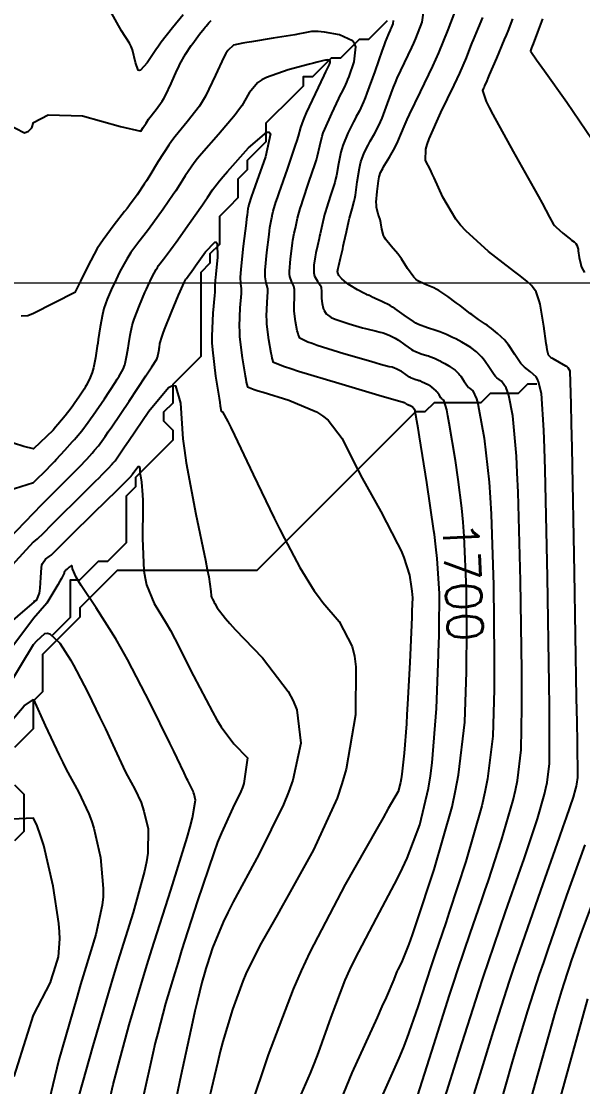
# Model space of a CAD drawing. Header units: metres. Extents: x 837117 to 838477, y 1189012 to 1191015.
# Drawn here: x 837998.7 to 838058.8, y 1190327.7 to 1190441.9 of the extents above; entities that cross this region are included whole.
import ezdxf

# ---------------------------------------------------------------- set-up
doc = ezdxf.new("R2010")
doc.units = ezdxf.units.M
doc.header["$LTSCALE"] = 0.3
doc.layers.add('COORD', color=7, linetype='Continuous', lineweight=20)
doc.layers.add('DRENAJE', color=5, linetype='Continuous', lineweight=25)
doc.layers.add('COTAS 10', color=1, linetype='Continuous')
doc.layers.add('COTAS INT', color=252, linetype='Continuous')
doc.styles.get("Standard").update_dxf_attribs({"font": 'simplex.shx'})

msp = doc.modelspace()

# ---------------------------------------------------------------- linework, layer by layer
at = {"layer": 'COORD'}
msp.add_line((837476.514, 1190413.872), (838476.514, 1190413.872), dxfattribs=at)
at = {"layer": 'COTAS 10'}
for points, elevation in [([(838051.301, 1190442.171), (838050.796, 1190440.862), (838050.618, 1190440.422), (838050.424, 1190439.949), (838049.585, 1190437.96), (838048.815, 1190436.164), (838048.665, 1190435.813), (838048.542, 1190435.524), (838048.324, 1190435.005), (838048.263, 1190434.861), (838048.239, 1190434.809), (838048.212, 1190434.751), (838048.087, 1190434.496), (838048.504, 1190433.317), (838048.818, 1190432.676), (838049.218, 1190431.9), (838051.382, 1190427.96), (838053.635, 1190423.939), (838054.091, 1190423.111), (838054.475, 1190422.407), (838055.258, 1190420.897), (838055.668, 1190420.207), (838055.817, 1190420.02), (838055.981, 1190419.835), (838056.701, 1190419.183), (838057.384, 1190418.652), (838057.525, 1190418.544), (838057.645, 1190418.452), (838057.902, 1190418.258), (838058.019, 1190418.153), (838058.051, 1190418.118), (838058.082, 1190418.079), (838058.191, 1190417.916), (838058.297, 1190417.602), (838058.327, 1190417.469), (838058.357, 1190417.315), (838058.465, 1190416.59), (838058.614, 1190415.821), (838058.669, 1190415.639), (838058.731, 1190415.471), (838059.004, 1190414.975)], 1710), ([(838031.378, 1190322.448), (838034.135, 1190329.173), (838036.829, 1190335.078), (838037.362, 1190336.26), (838037.802, 1190337.246), (838038.619, 1190339.173), (838038.875, 1190339.844), (838038.961, 1190340.037), (838039.054, 1190340.235), (838039.445, 1190340.976), (838040.244, 1190342.975), (838040.595, 1190343.964), (838041.001, 1190345.143), (838042.933, 1190350.976), (838044.83, 1190357.694), (838045.213, 1190359.431), (838045.535, 1190361.114), (838046.185, 1190366.748), (838046.365, 1190372.148), (838046.39, 1190373.684), (838046.391, 1190373.785), (838046.404, 1190375.237), (838046.366, 1190380.996), (838046.123, 1190386.69), (838046.008, 1190388.204), (838045.873, 1190389.69), (838045.478, 1190392.763), (838045.212, 1190394.829), (838044.532, 1190398.837), (838044.386, 1190399.611), (838044.257, 1190400.238), (838043.941, 1190401.288), (838043.742, 1190401.432), (838043.687, 1190401.489), (838043.633, 1190401.553), (838043.436, 1190401.843), (838043.233, 1190402.15), (838043.174, 1190402.225), (838043.114, 1190402.295), (838042.888, 1190402.512), (838042.653, 1190402.688), (838042.587, 1190402.733), (838042.52, 1190402.776), (838042.278, 1190402.919), (838042.032, 1190403.047), (838041.964, 1190403.082), (838041.895, 1190403.115), (838041.647, 1190403.231), (838041.374, 1190403.342), (838041.29, 1190403.372), (838041.202, 1190403.402), (838040.853, 1190403.509), (838040.477, 1190403.654), (838040.372, 1190403.708), (838040.266, 1190403.769), (838039.881, 1190404.038), (838039.498, 1190404.316), (838039.394, 1190404.382), (838039.291, 1190404.443), (838038.926, 1190404.623), (838038.581, 1190404.753), (838038.491, 1190404.782), (838038.402, 1190404.808), (838038.1, 1190404.877), (838037.181, 1190405.121), (838036.704, 1190405.257), (838036.13, 1190405.422), (838033.253, 1190406.269), (838030.395, 1190407.155), (838029.834, 1190407.345), (838029.372, 1190407.513), (838028.536, 1190407.919), (838028.349, 1190408.348), (838028.298, 1190408.529), (838028.246, 1190408.737), (838028.061, 1190409.712), (838027.931, 1190410.817), (838027.914, 1190411.107), (838027.905, 1190411.389), (838027.944, 1190412.349), (838027.959, 1190413.15), (838027.935, 1190413.332), (838027.899, 1190413.497), (838027.667, 1190413.949), (838027.455, 1190414.538), (838027.432, 1190414.79), (838027.423, 1190415.08), (838027.516, 1190416.447), (838027.695, 1190417.849), (838027.741, 1190418.162), (838027.784, 1190418.441), (838027.926, 1190419.176), (838028.061, 1190419.743), (838028.1, 1190419.916), (838028.139, 1190420.096), (838028.29, 1190420.805), (838028.571, 1190421.854), (838028.694, 1190422.248), (838028.836, 1190422.688), (838029.509, 1190424.649), (838030.172, 1190426.622), (838030.307, 1190427.069), (838030.421, 1190427.472), (838030.658, 1190428.569), (838030.915, 1190429.596), (838031.042, 1190429.956), (838031.193, 1190430.348), (838031.94, 1190432.036), (838032.7, 1190433.618), (838032.859, 1190433.943), (838032.997, 1190434.218), (838033.307, 1190434.806), (838033.569, 1190435.393), (838033.675, 1190435.669), (838033.797, 1190435.995), (838034.358, 1190437.578), (838034.514, 1190439.18), (838034.38, 1190439.517), (838034.169, 1190439.808), (838032.767, 1190440.473), (838031.152, 1190440.743), (838030.807, 1190440.786), (838030.505, 1190440.814), (838029.785, 1190440.798), (838028.893, 1190440.625), (838028.483, 1190440.554), (838028.003, 1190440.473), (838025.681, 1190440.099), (838023.337, 1190439.718), (838022.843, 1190439.633), (838022.416, 1190439.556), (838021.431, 1190439.353), (838020.799, 1190438.768), (838020.594, 1190438.451), (838020.377, 1190438.066), (838019.481, 1190436.116), (838018.423, 1190433.896), (838018.103, 1190433.342), (838017.771, 1190432.813), (838016.473, 1190431.123), (838015.158, 1190429.546), (838014.815, 1190429.089), (838014.481, 1190428.623), (838013.35, 1190426.867), (838012.352, 1190425.214), (838012.102, 1190424.814), (838011.862, 1190424.438), (838011.091, 1190423.286), (838010.288, 1190422.193), (838010.029, 1190421.854), (838009.754, 1190421.5), (838008.625, 1190420.091), (838007.443, 1190418.492), (838007.135, 1190418.018), (838006.834, 1190417.531), (838005.816, 1190415.661), (838005.017, 1190414.034), (838004.855, 1190413.701), (838004.719, 1190413.418), (838004.441, 1190412.82), (838000, 1190410.595), (837999.397, 1190410.325), (837998.668, 1190410.277)], 1700), ([(838000, 1190379.7), (838000.35, 1190379.884), (838000.626, 1190380.606), (838000.677, 1190380.855), (838000.717, 1190381.125), (838000.77, 1190382.274), (838000.838, 1190383.359), (838000.887, 1190383.588), (838000.95, 1190383.786), (838001.288, 1190384.244), (838001.69, 1190384.513), (838001.794, 1190384.593), (838001.893, 1190384.676), (838002.224, 1190384.991), (838003.066, 1190385.842), (838003.489, 1190386.262), (838003.993, 1190386.761), (838006.498, 1190389.229), (838008.95, 1190391.641), (838009.421, 1190392.105), (838009.802, 1190392.481), (838010.43, 1190393.101), (838010.467, 1190393.143), (838010.476, 1190393.153), (838010.484, 1190393.163), (838010.511, 1190393.194), (838010.593, 1190393.312), (838010.636, 1190393.376), (838010.689, 1190393.454), (838010.955, 1190393.848), (838011.216, 1190394.158), (838011.266, 1190394.183), (838011.307, 1190394.181), (838011.372, 1190393.952), (838011.404, 1190393.483), (838011.424, 1190393.33), (838011.448, 1190393.166), (838011.575, 1190392.492), (838011.686, 1190391.12), (838011.701, 1190390.516), (838011.708, 1190389.816), (838011.679, 1190386.482), (838011.826, 1190382.995), (838011.945, 1190382.199), (838012.098, 1190381.476), (838012.935, 1190379.477), (838014.224, 1190377.366), (838014.663, 1190376.573), (838015.137, 1190375.689), (838017.143, 1190371.741), (838019.167, 1190367.859), (838019.652, 1190367.016), (838020.104, 1190366.275), (838021.463, 1190364.436), (838022.927, 1190362.927), (838022.519, 1190360.172), (838022.374, 1190359.763), (838022.201, 1190359.331), (838021.339, 1190357.588), (838020.121, 1190354.905), (838019.723, 1190353.882), (838019.3, 1190352.737), (838017.555, 1190347.588), (838015.865, 1190342.284), (838015.477, 1190341.042), (838015.123, 1190339.897), (838014.134, 1190336.58), (838013.303, 1190333.417), (838013.048, 1190332.37), (838012.784, 1190331.248), (838011.74, 1190326.58)], 1690), ([(837992.432, 1190373.088), (838000.35, 1190379.884)], 1690), ([(838059.051, 1190353.605), (838057.109, 1190348.176), (838055.087, 1190342.382), (838054.613, 1190340.993), (838054.176, 1190339.698), (838052.906, 1190335.797), (838051.834, 1190332.262), (838051.521, 1190331.196), (838051.201, 1190330.093), (838049.987, 1190325.797)], 1710)]:
    msp.add_lwpolyline(points, dxfattribs=dict(at, elevation=elevation))
at = {"layer": 'COTAS INT'}
for points, elevation in [([(838016.022, 1190442.615), (838014.879, 1190441.206), (838013.676, 1190439.66), (838013.374, 1190439.25), (838013.086, 1190438.849), (838012.162, 1190437.463), (838011.463, 1190436.657), (838011.318, 1190436.619), (838011.194, 1190436.663), (838010.919, 1190437.493), (838010.606, 1190438.838), (838010.457, 1190439.206), (838010.282, 1190439.572), (838009.427, 1190440.881), (838008.247, 1190442.987)], 1704), ([(838040.881, 1190325.876), (838042.661, 1190331.473), (838044.561, 1190337.475), (838045.021, 1190338.897), (838045.453, 1190340.216), (838046.778, 1190344.117), (838047.988, 1190347.612), (838048.348, 1190348.675), (838048.719, 1190349.78), (838050.146, 1190354.117), (838051.378, 1190358.404), (838051.625, 1190359.477), (838051.832, 1190360.501), (838052.238, 1190363.792), (838052.31, 1190368.375), (838052.306, 1190370.215), (838052.292, 1190372.302), (838052.153, 1190381.901), (838051.904, 1190391.438), (838051.819, 1190393.486), (838051.728, 1190395.277), (838051.346, 1190399.606), (838050.903, 1190401.789), (838050.774, 1190402.227), (838050.643, 1190402.594), (838050.147, 1190403.315), (838049.635, 1190403.688), (838049.494, 1190403.833), (838049.353, 1190403.998), (838048.847, 1190404.745), (838048.323, 1190405.537), (838048.172, 1190405.729), (838048.017, 1190405.91), (838047.436, 1190406.467), (838046.83, 1190406.921), (838046.66, 1190407.037), (838046.489, 1190407.149), (838045.864, 1190407.517), (838045.232, 1190407.847), (838044.88, 1190408.021), (838044.241, 1190408.319), (838043.537, 1190408.605), (838043.32, 1190408.682), (838043.094, 1190408.76), (838042.197, 1190409.034), (838041.229, 1190409.408), (838040.958, 1190409.548), (838040.686, 1190409.704), (838039.693, 1190410.397), (838038.719, 1190411.107), (838038.459, 1190411.274), (838038.203, 1190411.427), (838037.312, 1190411.873), (838036.6, 1190412.18), (838036.456, 1190412.246), (838036.336, 1190412.305), (838036.096, 1190412.448), (838036.02, 1190412.515), (838036.003, 1190412.525), (838035.987, 1190412.531), (838035.944, 1190412.523), (838035.735, 1190412.596), (838035.615, 1190412.653), (838035.467, 1190412.725), (838034.707, 1190413.121), (838033.878, 1190413.604), (838033.687, 1190413.732), (838033.512, 1190413.858), (838033.022, 1190414.291), (838032.719, 1190414.668), (838032.664, 1190414.758), (838032.62, 1190414.841), (838032.565, 1190415.09), (838032.629, 1190415.435), (838032.661, 1190415.578), (838032.698, 1190415.743), (838032.884, 1190416.512), (838033.118, 1190417.497), (838033.186, 1190417.798), (838033.255, 1190418.112), (838033.517, 1190419.345), (838033.777, 1190420.522), (838033.845, 1190420.8), (838033.912, 1190421.057), (838034.141, 1190421.811), (838034.357, 1190422.628), (838034.415, 1190422.925), (838034.473, 1190423.252), (838034.676, 1190424.688), (838034.912, 1190426.163), (838034.991, 1190426.515), (838035.075, 1190426.843), (838035.428, 1190427.822), (838035.834, 1190428.63), (838035.952, 1190428.85), (838036.072, 1190429.067), (838036.527, 1190429.839), (838037.027, 1190430.801), (838037.175, 1190431.139), (838037.329, 1190431.508), (838037.919, 1190433.1), (838038.575, 1190434.858), (838038.77, 1190435.333), (838038.97, 1190435.802), (838039.741, 1190437.453), (838040.524, 1190439.107), (838040.732, 1190439.579), (838040.936, 1190440.056), (838041.641, 1190441.829), (838041.844, 1190443.362)], 1704), ([(838043.894, 1190325.897), (838045.631, 1190331.487), (838047.652, 1190337.832), (838048.19, 1190339.474), (838048.719, 1190341.068), (838050.554, 1190346.411), (838052.161, 1190350.998), (838052.546, 1190352.116), (838052.905, 1190353.167), (838053.988, 1190356.411), (838054.74, 1190359.026), (838054.89, 1190359.681), (838055.016, 1190360.306), (838055.264, 1190362.313), (838055.283, 1190366.488), (838055.264, 1190368.48), (838055.236, 1190370.834), (838055.047, 1190382.353), (838054.794, 1190393.812), (838054.725, 1190396.127), (838054.656, 1190398.071), (838054.413, 1190401.995), (838054.088, 1190403.265), (838053.968, 1190403.536), (838053.836, 1190403.771), (838053.25, 1190404.329), (838052.582, 1190404.815), (838052.398, 1190405.006), (838052.214, 1190405.22), (838051.552, 1190406.195), (838050.868, 1190407.23), (838050.671, 1190407.481), (838050.469, 1190407.718), (838049.71, 1190408.445), (838049.061, 1190408.961), (838048.929, 1190409.064), (838048.818, 1190409.149), (838048.588, 1190409.314), (838048.391, 1190409.441), (838048.301, 1190409.502), (838048.195, 1190409.576), (838047.682, 1190409.937), (838047.092, 1190410.363), (838046.937, 1190410.477), (838046.787, 1190410.59), (838046.274, 1190410.981), (838045.686, 1190411.431), (838045.488, 1190411.58), (838045.275, 1190411.74), (838044.377, 1190412.406), (838043.403, 1190413.047), (838043.142, 1190413.192), (838042.885, 1190413.323), (838041.988, 1190413.675), (838041.162, 1190414.098), (838040.95, 1190414.274), (838040.745, 1190414.475), (838040.066, 1190415.411), (838039.412, 1190416.445), (838039.223, 1190416.708), (838039.031, 1190416.961), (838038.31, 1190417.788), (838037.703, 1190418.534), (838037.583, 1190418.734), (838037.484, 1190418.933), (838037.297, 1190419.629), (838037.208, 1190420.291), (838037.169, 1190420.468), (838037.124, 1190420.642), (838036.913, 1190421.246), (838036.743, 1190421.975), (838036.724, 1190422.228), (838036.718, 1190422.502), (838036.798, 1190423.677), (838036.953, 1190424.791), (838036.994, 1190425.028), (838037.034, 1190425.233), (838037.172, 1190425.715), (838037.401, 1190426.136), (838037.498, 1190426.303), (838037.61, 1190426.492), (838038.137, 1190427.356), (838038.693, 1190428.325), (838038.824, 1190428.58), (838038.944, 1190428.83), (838039.293, 1190429.683), (838039.797, 1190430.894), (838040.015, 1190431.37), (838040.267, 1190431.906), (838041.463, 1190434.346), (838042.777, 1190437.092), (838043.105, 1190437.82), (838043.417, 1190438.535), (838044.412, 1190441.002), (838045.156, 1190442.973)], 1706), ([(837997.118, 1190430.937), (837999.043, 1190429.96), (837999.458, 1190430.126), (837999.823, 1190430.482), (838000, 1190431.05), (838001.571, 1190431.864), (838005.237, 1190431.762), (838009.311, 1190430.641), (838011.506, 1190430.12), (838011.748, 1190430.516), (838012.053, 1190430.986), (838012.334, 1190431.404), (838013.145, 1190432.469), (838013.786, 1190433.334), (838013.96, 1190433.624), (838014.133, 1190433.937), (838014.742, 1190435.252), (838015.345, 1190436.62), (838015.513, 1190436.966), (838015.682, 1190437.298), (838016.296, 1190438.379), (838016.903, 1190439.309), (838017.067, 1190439.545), (838017.228, 1190439.773), (838017.797, 1190440.519), (838018.289, 1190441.125), (838018.402, 1190441.264), (838018.505, 1190441.39), (838018.794, 1190441.742), (838019.016, 1190441.984)], 1702), ([(838038.535, 1190442.01), (838038.485, 1190441.633), (838038.313, 1190441.199), (838038.262, 1190441.082), (838038.211, 1190440.966), (838038.019, 1190440.56), (838037.673, 1190439.699), (838037.524, 1190439.296), (838037.353, 1190438.822), (838036.545, 1190436.516), (838035.713, 1190434.187), (838035.527, 1190433.699), (838035.36, 1190433.278), (838034.917, 1190432.322), (838034.534, 1190431.643), (838034.406, 1190431.396), (838034.267, 1190431.124), (838033.684, 1190429.929), (838033.134, 1190428.595), (838033.016, 1190428.236), (838032.913, 1190427.88), (838032.667, 1190426.628), (838032.447, 1190425.362), (838032.361, 1190424.997), (838032.265, 1190424.625), (838031.825, 1190423.23), (838031.374, 1190421.872), (838031.269, 1190421.524), (838031.174, 1190421.188), (838030.903, 1190420.075), (838030.697, 1190419.104), (838030.643, 1190418.857), (838030.589, 1190418.62), (838030.405, 1190417.844), (838030.241, 1190417.092), (838030.201, 1190416.87), (838030.162, 1190416.642), (838030.041, 1190415.768), (838030.032, 1190414.95), (838030.064, 1190414.756), (838030.112, 1190414.576), (838030.411, 1190414.048), (838030.722, 1190413.612), (838030.777, 1190413.491), (838030.82, 1190413.37), (838030.862, 1190412.931), (838030.843, 1190412.47), (838030.847, 1190412.334), (838030.855, 1190412.195), (838030.918, 1190411.664), (838031.038, 1190411.154), (838031.082, 1190411.027), (838031.131, 1190410.907), (838031.348, 1190410.529), (838031.876, 1190410.161), (838032.121, 1190410.048), (838032.408, 1190409.931), (838033.805, 1190409.465), (838035.253, 1190409.048), (838035.574, 1190408.961), (838035.86, 1190408.886), (838036.603, 1190408.718), (838037.144, 1190408.594), (838037.302, 1190408.548), (838037.464, 1190408.496), (838038.081, 1190408.264), (838038.733, 1190407.941), (838038.917, 1190407.832), (838039.103, 1190407.714), (838039.787, 1190407.217), (838040.476, 1190406.736), (838040.665, 1190406.628), (838040.853, 1190406.531), (838041.525, 1190406.272), (838042.148, 1190406.081), (838042.305, 1190406.027), (838042.456, 1190405.973), (838042.944, 1190405.775), (838043.387, 1190405.568), (838043.51, 1190405.508), (838043.632, 1190405.447), (838044.071, 1190405.218), (838044.505, 1190404.963), (838044.623, 1190404.885), (838044.741, 1190404.805), (838045.162, 1190404.49), (838045.565, 1190404.103), (838045.673, 1190403.977), (838045.778, 1190403.843), (838046.141, 1190403.294), (838046.493, 1190402.775), (838046.591, 1190402.661), (838046.689, 1190402.56), (838047.044, 1190402.302), (838047.45, 1190401.416), (838047.58, 1190400.919), (838047.718, 1190400.313), (838048.279, 1190397.218), (838048.801, 1190392.484), (838048.914, 1190390.845), (838049.013, 1190389.064), (838049.259, 1190381.448), (838049.348, 1190373.77), (838049.348, 1190371.949), (838049.338, 1190370.261), (838049.212, 1190365.27), (838048.647, 1190360.697), (838048.361, 1190359.273), (838048.017, 1190357.781), (838046.305, 1190351.823), (838044.532, 1190346.394), (838044.15, 1190345.235), (838043.816, 1190344.226), (838043.002, 1190341.823), (838042.415, 1190340.096), (838042.224, 1190339.512), (838042.02, 1190338.882), (838041.179, 1190336.223), (838039.998, 1190332.89), (838039.58, 1190331.835), (838039.123, 1190330.722), (838037.143, 1190326.223)], 1702), ([(838047.215, 1190326.911), (838047.528, 1190327.963), (838047.864, 1190329.08), (838049.269, 1190333.642), (838050.99, 1190338.981), (838051.526, 1190340.587), (838052.088, 1190342.247), (838054.331, 1190348.704), (838056.334, 1190354.385), (838056.744, 1190355.556), (838057.092, 1190356.553), (838057.83, 1190358.704), (838058.101, 1190359.648), (838058.155, 1190359.885), (838058.201, 1190360.11), (838058.29, 1190360.835), (838058.255, 1190364.602), (838058.222, 1190366.745), (838058.179, 1190369.366), (838057.94, 1190382.806), (838057.684, 1190396.185), (838057.63, 1190398.768), (838057.584, 1190400.864), (838057.48, 1190404.383), (838057.273, 1190404.741), (838057.163, 1190404.844), (838057.029, 1190404.949), (838056.353, 1190405.343), (838055.667, 1190405.705), (838055.527, 1190405.79), (838055.409, 1190405.868), (838055.162, 1190406.094), (838055.02, 1190406.684), (838054.968, 1190406.991), (838054.911, 1190407.36), (838054.66, 1190409.215), (838054.358, 1190411.156), (838054.269, 1190411.58), (838054.178, 1190411.954), (838053.831, 1190412.895), (838053.46, 1190413.451), (838053.354, 1190413.582), (838053.246, 1190413.703), (838052.846, 1190414.059), (838051.969, 1190414.72), (838051.561, 1190415.034), (838051.081, 1190415.405), (838048.753, 1190417.215), (838046.298, 1190419.438), (838045.738, 1190420.068), (838045.231, 1190420.705), (838043.833, 1190423.058), (838042.907, 1190425.118), (838042.697, 1190425.57), (838042.507, 1190425.971), (838041.99, 1190426.99), (838042.007, 1190428.196), (838042.154, 1190428.714), (838042.364, 1190429.313), (838043.635, 1190432.14), (838045.072, 1190435.077), (838045.387, 1190435.744), (838045.665, 1190436.348), (838046.368, 1190438.003), (838046.849, 1190439.248), (838046.987, 1190439.594), (838047.127, 1190439.94), (838047.652, 1190441.193), (838048.129, 1190442.324)], 1708), ([(838054.525, 1190442.174), (838053.974, 1190440.753), (838053.515, 1190439.495), (838053.428, 1190439.254), (838053.357, 1190439.06), (838053.241, 1190438.744), (838053.243, 1190438.723), (838053.246, 1190438.715), (838053.25, 1190438.705), (838053.276, 1190438.659), (838053.886, 1190437.794), (838054.722, 1190436.616), (838057.129, 1190433.227), (838059.855, 1190429.246)], 1712), ([(838027.922, 1190325.141), (838029.653, 1190329.124), (838030.092, 1190330.212), (838030.512, 1190331.293), (838031.88, 1190335.141), (838033.386, 1190339.081), (838033.894, 1190340.22), (838034.44, 1190341.379), (838036.739, 1190345.738), (838039.005, 1190350.006), (838039.531, 1190351.107), (838040.013, 1190352.174), (838041.385, 1190355.738), (838042.318, 1190359.684), (838042.522, 1190360.991), (838042.702, 1190362.392), (838043.159, 1190368.226), (838043.392, 1190374.034), (838043.432, 1190375.418), (838043.441, 1190375.807), (838043.46, 1190376.705), (838043.472, 1190380.543), (838043.233, 1190384.317), (838043.103, 1190385.563), (838042.945, 1190386.896), (838042.888, 1190387.291), (838042.144, 1190392.441), (838041.347, 1190397.361), (838041.192, 1190398.302), (838041.064, 1190399.06), (838040.838, 1190400.274), (838040.796, 1190400.304), (838040.772, 1190400.33), (838040.73, 1190400.392), (838040.687, 1190400.457), (838040.675, 1190400.473), (838040.662, 1190400.488), (838040.614, 1190400.534), (838040.564, 1190400.571), (838040.55, 1190400.581), (838040.536, 1190400.59), (838040.484, 1190400.621), (838040.432, 1190400.648), (838040.417, 1190400.655), (838040.403, 1190400.662), (838040.35, 1190400.687), (838040.292, 1190400.71), (838040.274, 1190400.717), (838040.255, 1190400.723), (838040.181, 1190400.746), (838040.101, 1190400.777), (838040.079, 1190400.788), (838040.057, 1190400.801), (838039.975, 1190400.858), (838039.893, 1190400.918), (838039.871, 1190400.932), (838039.849, 1190400.945), (838039.772, 1190400.983), (838039.698, 1190401.011), (838039.679, 1190401.017), (838039.66, 1190401.022), (838039.596, 1190401.037), (838038.501, 1190401.355), (838037.833, 1190401.552), (838037.006, 1190401.797), (838032.7, 1190403.072), (838028.382, 1190404.378), (838027.547, 1190404.642), (838026.869, 1190404.864), (838025.723, 1190405.31), (838025.568, 1190405.789), (838025.514, 1190406.031), (838025.455, 1190406.32), (838025.205, 1190407.76), (838025.006, 1190409.439), (838024.981, 1190409.879), (838024.968, 1190410.308), (838025.027, 1190411.767), (838025.098, 1190412.931), (838025.092, 1190413.174), (838025.075, 1190413.383), (838024.924, 1190413.85), (838024.799, 1190414.5), (838024.799, 1190414.824), (838024.814, 1190415.211), (838024.991, 1190417.125), (838025.229, 1190419.056), (838025.281, 1190419.453), (838025.327, 1190419.79), (838025.447, 1190420.509), (838025.532, 1190420.866), (838025.556, 1190420.975), (838025.581, 1190421.088), (838025.676, 1190421.535), (838025.968, 1190422.52), (838026.118, 1190422.972), (838026.297, 1190423.503), (838027.193, 1190426.068), (838028.08, 1190428.619), (838028.254, 1190429.141), (838028.396, 1190429.582), (838028.649, 1190430.509), (838028.916, 1190431.312), (838029.067, 1190431.676), (838029.251, 1190432.1), (838030.196, 1190434.144), (838031.133, 1190436.112), (838031.313, 1190436.489), (838031.459, 1190436.794), (838031.697, 1190437.289), (838031.717, 1190437.335), (838031.726, 1190437.357), (838031.735, 1190437.382), (838031.779, 1190437.506), (838031.791, 1190437.632), (838031.781, 1190437.658), (838031.764, 1190437.681), (838031.655, 1190437.733), (838031.528, 1190437.754), (838031.501, 1190437.757), (838031.477, 1190437.76), (838031.421, 1190437.758), (838031.351, 1190437.745), (838031.319, 1190437.739), (838031.281, 1190437.733), (838031.099, 1190437.704), (838030.38, 1190437.531), (838030.004, 1190437.434), (838029.55, 1190437.316), (838027.273, 1190436.714), (838024.942, 1190435.886), (838024.456, 1190435.626), (838024.038, 1190435.353), (838023.103, 1190434.254), (838022.301, 1190432.846), (838021.967, 1190432.378), (838021.585, 1190431.875), (838019.801, 1190429.778), (838017.981, 1190427.688), (838017.576, 1190427.191), (838017.213, 1190426.73), (838016.259, 1190425.356), (838015.487, 1190424.11), (838015.238, 1190423.729), (838014.975, 1190423.332), (838013.898, 1190421.767), (838012.78, 1190420.214), (838012.491, 1190419.825), (838012.21, 1190419.453), (838011.268, 1190418.254), (838010.421, 1190417.108), (838010.2, 1190416.768), (838009.984, 1190416.419), (838009.254, 1190415.078), (838008.623, 1190413.77), (838008.47, 1190413.442), (838008.327, 1190413.129), (838007.888, 1190412.12), (838007.545, 1190411.109), (838007.462, 1190410.794), (838007.384, 1190410.464), (838007.146, 1190409.147), (838006.942, 1190407.778), (838006.886, 1190407.415), (838006.83, 1190407.06), (838006.628, 1190405.837), (838006.409, 1190404.767), (838006.342, 1190404.508), (838006.272, 1190404.266), (838005.995, 1190403.526), (838005.654, 1190402.861), (838005.542, 1190402.665), (838005.423, 1190402.464), (838004.934, 1190401.698), (838004.37, 1190400.891), (838004.204, 1190400.664), (838004.033, 1190400.437), (838003.383, 1190399.604), (838002.605, 1190398.671), (838002.354, 1190398.38), (838002.088, 1190398.075), (838000, 1190396.056), (837998.945, 1190396.334), (837997.863, 1190396.663)], 1698), ([(837996.623, 1190391.382), (838000, 1190392.441), (838000.069, 1190392.513), (838000.333, 1190392.786), (838001.195, 1190393.654), (838002.007, 1190394.474), (838002.24, 1190394.716), (838002.476, 1190394.965), (838003.356, 1190395.917), (838004.183, 1190396.842), (838004.384, 1190397.073), (838004.575, 1190397.294), (838005.165, 1190398.002), (838005.849, 1190398.917), (838006.099, 1190399.269), (838006.374, 1190399.664), (838007.586, 1190401.443), (838008.735, 1190403.178), (838008.971, 1190403.544), (838009.171, 1190403.862), (838009.596, 1190404.596), (838009.775, 1190405.077), (838009.821, 1190405.235), (838009.865, 1190405.403), (838010.007, 1190406.1), (838010.139, 1190406.896), (838010.175, 1190407.127), (838010.212, 1190407.363), (838010.345, 1190408.254), (838010.578, 1190409.3), (838010.677, 1190409.634), (838010.792, 1190409.987), (838011.335, 1190411.42), (838011.935, 1190412.84), (838012.085, 1190413.184), (838012.229, 1190413.506), (838012.692, 1190414.495), (838013.135, 1190415.307), (838013.265, 1190415.519), (838013.399, 1190415.724), (838013.912, 1190416.418), (838014.666, 1190417.405), (838014.952, 1190417.795), (838015.272, 1190418.236), (838016.704, 1190420.249), (838018.087, 1190422.226), (838018.375, 1190422.644), (838018.621, 1190423.006), (838019.169, 1190423.845), (838019.932, 1190424.821), (838020.315, 1190425.269), (838020.772, 1190425.794), (838023.041, 1190428.334), (838024.991, 1190430.037), (838025.247, 1190430.035), (838025.38, 1190429.828), (838024.835, 1190427.368), (838023.743, 1190424.274), (838023.532, 1190423.667), (838023.359, 1190423.167), (838023.063, 1190422.265), (838023.023, 1190422.081), (838023.013, 1190422.034), (838023.003, 1190421.988), (838022.968, 1190421.841), (838022.87, 1190421.139), (838022.821, 1190420.745), (838022.762, 1190420.264), (838022.467, 1190417.804), (838022.205, 1190415.341), (838022.166, 1190414.859), (838022.143, 1190414.462), (838022.181, 1190413.752), (838022.252, 1190413.268), (838022.249, 1190413.016), (838022.236, 1190412.712), (838022.11, 1190411.185), (838022.03, 1190409.227), (838022.048, 1190408.651), (838022.082, 1190408.061), (838022.348, 1190405.808), (838022.664, 1190403.904), (838022.729, 1190403.533), (838022.786, 1190403.23), (838022.911, 1190402.701), (838023.632, 1190402.433), (838024.064, 1190402.294), (838024.597, 1190402.128), (838027.36, 1190401.295), (838030.314, 1190400.048), (838030.967, 1190399.621), (838031.548, 1190399.157), (838033.051, 1190397.187), (838034.315, 1190394.643), (838034.746, 1190393.818), (838035.212, 1190392.941), (838037.187, 1190389.337), (838039.002, 1190385.895), (838039.367, 1190385.119), (838039.673, 1190384.42), (838040.283, 1190382.537), (838040.463, 1190381.321), (838040.499, 1190381.043), (838040.527, 1190380.79), (838040.579, 1190380.091), (838040.541, 1190378.701), (838040.514, 1190378.014), (838040.48, 1190377.195), (838040.296, 1190373.147), (838040.065, 1190368.675), (838040.001, 1190367.59), (838039.937, 1190366.571), (838039.707, 1190363.443), (838039.467, 1190361.173), (838039.396, 1190360.696), (838039.324, 1190360.284), (838039.049, 1190359.342), (838038.005, 1190357.495), (838037.447, 1190356.513), (838036.774, 1190355.326), (838033.374, 1190349.342), (838029.582, 1190342.095), (838028.661, 1190340.113), (838027.797, 1190338.141), (838025.141, 1190331.109), (838023.222, 1190325.339)], 1696), ([(837993.727, 1190382.649), (838000, 1190389.173), (838000.885, 1190390.099), (838001.209, 1190390.43), (838001.553, 1190390.778), (838002.962, 1190392.179), (838004.321, 1190393.53), (838004.634, 1190393.846), (838004.918, 1190394.137), (838005.714, 1190394.978), (838006.277, 1190395.609), (838006.415, 1190395.767), (838006.545, 1190395.917), (838006.947, 1190396.399), (838007.665, 1190397.398), (838007.993, 1190397.874), (838008.378, 1190398.436), (838010.238, 1190401.188), (838012.047, 1190403.891), (838012.4, 1190404.424), (838012.688, 1190404.862), (838013.196, 1190405.665), (838013.279, 1190405.888), (838013.3, 1190405.961), (838013.321, 1190406.039), (838013.387, 1190406.363), (838013.448, 1190406.732), (838013.465, 1190406.839), (838013.482, 1190406.949), (838013.543, 1190407.362), (838013.771, 1190408.137), (838013.893, 1190408.475), (838014.04, 1190408.865), (838014.783, 1190410.721), (838015.543, 1190412.55), (838015.7, 1190412.925), (838015.835, 1190413.242), (838016.131, 1190413.912), (838016.285, 1190414.195), (838016.33, 1190414.269), (838016.377, 1190414.34), (838016.556, 1190414.582), (838016.957, 1190415.122), (838017.143, 1190415.382), (838017.363, 1190415.689), (838018.429, 1190417.196), (838019.407, 1190418.213), (838019.57, 1190418.212), (838019.687, 1190418.088), (838019.721, 1190416.618), (838019.514, 1190414.782), (838019.479, 1190414.427), (838019.453, 1190414.139), (838019.438, 1190413.653), (838019.429, 1190413.154), (838019.406, 1190412.857), (838019.375, 1190412.492), (838019.192, 1190410.603), (838019.093, 1190408.146), (838019.114, 1190407.424), (838019.158, 1190406.683), (838019.491, 1190403.856), (838019.872, 1190401.487), (838019.945, 1190401.034), (838020.004, 1190400.67), (838020.098, 1190400.091), (838020.123, 1190400.082), (838020.137, 1190400.078), (838020.155, 1190400.072), (838020.249, 1190400.044), (838020.823, 1190398.994), (838021.143, 1190398.344), (838021.534, 1190397.539), (838023.532, 1190393.333), (838025.792, 1190388.623), (838026.348, 1190387.5), (838026.875, 1190386.455), (838028.529, 1190383.333), (838030.064, 1190380.86), (838030.516, 1190380.224), (838030.981, 1190379.608), (838032.756, 1190377.561), (838034.148, 1190374.865), (838034.37, 1190373.841), (838034.521, 1190372.697), (838034.479, 1190367.561), (838033.484, 1190361.737), (838033.035, 1190360.158), (838032.51, 1190358.595), (838029.99, 1190353.072), (838027.3, 1190348.238), (838026.669, 1190347.108), (838026.088, 1190346.069), (838024.398, 1190343.072), (838023.095, 1190340.519), (838022.757, 1190339.76), (838022.429, 1190338.978), (838021.326, 1190335.967), (838020.293, 1190332.512), (838020.01, 1190331.451), (838019.727, 1190330.344), (838018.712, 1190325.967)], 1694), ([(837991.991, 1190377.363), (838000, 1190386.084), (838000.03, 1190386.104), (838000.228, 1190386.257), (838000.419, 1190386.415), (838001.053, 1190387.02), (838001.976, 1190387.971), (838002.349, 1190388.346), (838002.773, 1190388.769), (838004.73, 1190390.704), (838006.636, 1190392.585), (838007.027, 1190392.975), (838007.36, 1190393.309), (838008.072, 1190394.04), (838008.372, 1190394.376), (838008.445, 1190394.46), (838008.514, 1190394.54), (838008.729, 1190394.797), (838009.397, 1190395.754), (838009.752, 1190396.275), (838010.181, 1190396.908), (838012.345, 1190400.12), (838014.475, 1190402.645), (838014.883, 1190402.845), (838015.212, 1190402.828), (838015.743, 1190400.963), (838016.006, 1190397.146), (838016.166, 1190395.898), (838016.364, 1190394.568), (838017.393, 1190389.075), (838018.417, 1190384.132), (838018.612, 1190383.148), (838018.768, 1190382.331), (838019.01, 1190380.771), (838019.028, 1190380.356), (838019.042, 1190380.262), (838019.06, 1190380.176), (838019.16, 1190379.938), (838019.313, 1190379.687), (838019.365, 1190379.592), (838019.422, 1190379.487), (838019.66, 1190379.018), (838020.566, 1190377.87), (838021.043, 1190377.338), (838021.618, 1190376.712), (838024.512, 1190373.676), (838027.295, 1190370.055), (838027.8, 1190369.059), (838028.19, 1190368.067), (838028.641, 1190364.512), (838027.766, 1190360.53), (838027.321, 1190359.269), (838026.787, 1190357.939), (838024.128, 1190352.563), (838021.402, 1190347.486), (838020.826, 1190346.344), (838020.327, 1190345.317), (838019.174, 1190342.563), (838018.603, 1190340.772), (838018.472, 1190340.352), (838018.353, 1190339.965), (838018.019, 1190338.845), (838017.519, 1190336.761), (838017.295, 1190335.767), (838017.034, 1190334.593), (838015.781, 1190328.845), (838014.552, 1190323.005)], 1692), ([(838007.698, 1190324.315), (838008.533, 1190327.904), (838008.802, 1190328.972), (838009.087, 1190330.073), (838010.25, 1190334.315), (838011.703, 1190339.238), (838012.171, 1190340.768), (838012.667, 1190342.37), (838014.693, 1190348.757), (838016.446, 1190354.409), (838016.77, 1190355.548), (838017.023, 1190356.501), (838017.356, 1190358.403), (838017.205, 1190359.049), (838017.154, 1190359.211), (838017.099, 1190359.364), (838016.867, 1190359.855), (838016.597, 1190360.349), (838016.519, 1190360.504), (838016.438, 1190360.668), (838016.133, 1190361.324), (838015.381, 1190362.901), (838015.02, 1190363.645), (838014.592, 1190364.522), (838012.491, 1190368.798), (838010.062, 1190373.495), (838009.427, 1190374.637), (838008.808, 1190375.711), (838006.71, 1190379.017), (838005.11, 1190381.399), (838004.806, 1190381.89), (838004.561, 1190382.307), (838004.178, 1190383.206), (838004.126, 1190383.489), (838004.09, 1190383.517), (838004.045, 1190383.524), (838003.807, 1190383.371), (838003.563, 1190383.131), (838003.514, 1190383.082), (838003.473, 1190383.042), (838003.395, 1190382.963), (838003.367, 1190382.937), (838003.351, 1190382.923), (838003.317, 1190382.901), (838003.289, 1190382.863), (838003.284, 1190382.847), (838003.28, 1190382.828), (838003.275, 1190382.738), (838002.995, 1190382.18), (838002.818, 1190381.866), (838002.598, 1190381.483), (838001.444, 1190379.521), (838000, 1190377.872), (837994.537, 1190370.611)], 1688), ([(837997.191, 1190370.421), (838000, 1190375.072), (838000.357, 1190375.494), (838001.23, 1190376.286), (838001.491, 1190376.301), (838001.762, 1190376.227), (838002.81, 1190375.221), (838003.95, 1190373.433), (838004.279, 1190372.867), (838004.613, 1190372.27), (838005.866, 1190369.855), (838007.085, 1190367.346), (838007.397, 1190366.688), (838007.698, 1190366.048), (838008.696, 1190363.87), (838009.588, 1190361.951), (838009.823, 1190361.474), (838010.053, 1190361.02), (838010.841, 1190359.577), (838011.519, 1190358.142), (838011.68, 1190357.693), (838011.829, 1190357.221), (838012.27, 1190355.333), (838012.249, 1190352.721), (838012.106, 1190351.793), (838011.905, 1190350.777), (838010.684, 1190346.368), (838009.044, 1190341.138), (838008.578, 1190339.604), (838008.107, 1190338.033), (838006.366, 1190332.05), (838004.871, 1190326.728)], 1686), ([(837996.148, 1190365.205), (837998.992, 1190368.524), (838000.015, 1190369.194)], 1684), ([(838000, 1190369.227), (838000.015, 1190369.194), (838001.258, 1190366.415), (838002.738, 1190363.235), (838003.128, 1190362.444), (838003.51, 1190361.692), (838004.816, 1190359.3), (838005.939, 1190356.919), (838006.206, 1190356.175), (838006.453, 1190355.393), (838007.184, 1190352.263), (838007.474, 1190348.941), (838007.443, 1190348.039), (838007.364, 1190347.144), (838006.675, 1190343.978), (838005.454, 1190340.022), (838005.039, 1190338.63), (838004.591, 1190337.108), (838002.696, 1190330.54), (838000, 1190319.227)], 1684), ([(837997.943, 1190328.751), (837999.377, 1190333.422), (838000, 1190335.354), (838001.834, 1190338.845), (838002.013, 1190339.453), (838002.178, 1190340.009), (838002.666, 1190341.589), (838002.823, 1190343.512), (838002.78, 1190344.284), (838002.7, 1190345.161), (838002.099, 1190349.192), (838001.092, 1190353.54), (838000.756, 1190354.616), (838000.396, 1190355.636), (838000, 1190356.481), (837993.77, 1190356.168)], 1682), ([(838059.879, 1190347.415), (838058.592, 1190343.983), (838057.607, 1190341.161), (838057.375, 1190340.484), (838057.163, 1190339.853), (838056.544, 1190337.953), (838055.804, 1190335.444), (838055.514, 1190334.429), (838055.187, 1190333.275), (838053.7, 1190327.953), (838052.051, 1190322.031)], 1712), ([(838059.345, 1190337.079), (838057.305, 1190329.719), (838055.443, 1190323.019)], 1714)]:
    msp.add_lwpolyline(points, dxfattribs=dict(at, elevation=elevation))
at = {"layer": 'DRENAJE'}
for points in [[(838001.946, 1190376.026, 0), (838002.946, 1190377.025, 0), (838003.945, 1190378.025, 0), (838003.945, 1190382.024, 0), (838004.945, 1190382.024, 0), (838005.945, 1190383.023, 0), (838006.944, 1190384.023, 0), (838007.944, 1190384.023, 0), (838008.944, 1190385.023, 0), (838009.943, 1190386.022, 0), (838009.943, 1190391.021, 0), (838010.943, 1190392.02, 0), (838010.943, 1190393.02, 0), (838011.943, 1190394.02, 0), (838012.942, 1190395.019, 0), (838013.942, 1190396.019, 0), (838014.942, 1190397.019, 0), (838014.942, 1190398.018, 0), (838013.942, 1190399.018, 0), (838013.942, 1190400.018, 0), (838014.942, 1190401.017, 0), (838014.942, 1190403.017, 0), (838015.941, 1190404.016, 0), (838016.941, 1190405.016, 0), (838017.941, 1190406.016, 0), (838017.941, 1190415.013, 0), (838018.94, 1190416.012, 0), (838018.94, 1190417.012, 0), (838019.94, 1190418.012, 0), (838019.94, 1190421.011, 0), (838020.94, 1190422.01, 0), (838021.939, 1190423.01, 0), (838021.939, 1190425.009, 0), (838022.939, 1190426.009, 0), (838022.939, 1190427.008, 0), (838023.939, 1190428.008, 0), (838024.938, 1190429.008, 0), (838024.938, 1190431.007, 0), (838025.938, 1190432.007, 0), (838026.938, 1190433.006, 0), (838027.937, 1190434.006, 0), (838028.937, 1190435.006, 0), (838028.937, 1190436.005, 0), (838029.937, 1190436.005, 0), (838031.936, 1190438.005, 0), (838032.936, 1190438.005, 0), (838033.935, 1190439.004, 0), (838034.935, 1190440.004, 0), (838035.935, 1190440.004, 0), (838036.934, 1190441.004, 0), (838037.934, 1190442.003, 0)], [(838053.929, 1190403.017, 0), (838052.929, 1190403.017, 0), (838051.929, 1190402.017, 0), (838048.93, 1190402.017, 0), (838047.931, 1190401.017, 0), (838042.932, 1190401.017, 0), (838041.933, 1190400.018, 0), (838040.933, 1190400.018, 0), (838039.933, 1190399.018, 0), (838038.934, 1190398.018, 0), (838036.934, 1190396.019, 0), (838035.935, 1190395.019, 0), (838034.935, 1190394.02, 0), (838033.935, 1190393.02, 0), (838032.936, 1190392.02, 0), (838031.936, 1190391.021, 0), (838030.936, 1190390.021, 0), (838029.937, 1190389.021, 0), (838028.937, 1190388.022, 0), (838027.937, 1190387.022, 0), (838026.938, 1190386.022, 0), (838025.938, 1190385.023, 0), (838024.938, 1190384.023, 0), (838023.939, 1190383.023, 0), (838008.944, 1190383.023, 0), (838007.944, 1190382.024, 0), (838006.944, 1190381.024, 0), (838005.945, 1190380.024, 0), (838004.945, 1190379.025, 0), (838004.945, 1190378.025, 0), (838003.945, 1190377.025, 0), (838002.946, 1190376.026, 0), (838001.946, 1190375.026, 0)], [(838001.946, 1190375.026, 0), (838000.946, 1190374.026, 0), (838000.946, 1190370.028, 0), (837999.947, 1190369.028, 0), (837999.947, 1190366.029, 0), (837998.947, 1190365.029, 0), (837997.947, 1190364.03, 0)], [(837997.947, 1190360.031, 0), (837998.947, 1190359.031, 0), (837998.947, 1190355.033, 0), (837997.947, 1190354.033, 0)]]:
    msp.add_polyline3d(points, dxfattribs=at)

# ---------------------------------------------------------------- texts
at = {"layer": 'COTAS 10', "insert": (838043.792, 1190388.28, 1700), "char_height": 3.8, "attachment_point": 7, "rotation": 272.75749}
msp.add_mtext('1700', dxfattribs=at)

doc.saveas('drawing.dxf')
